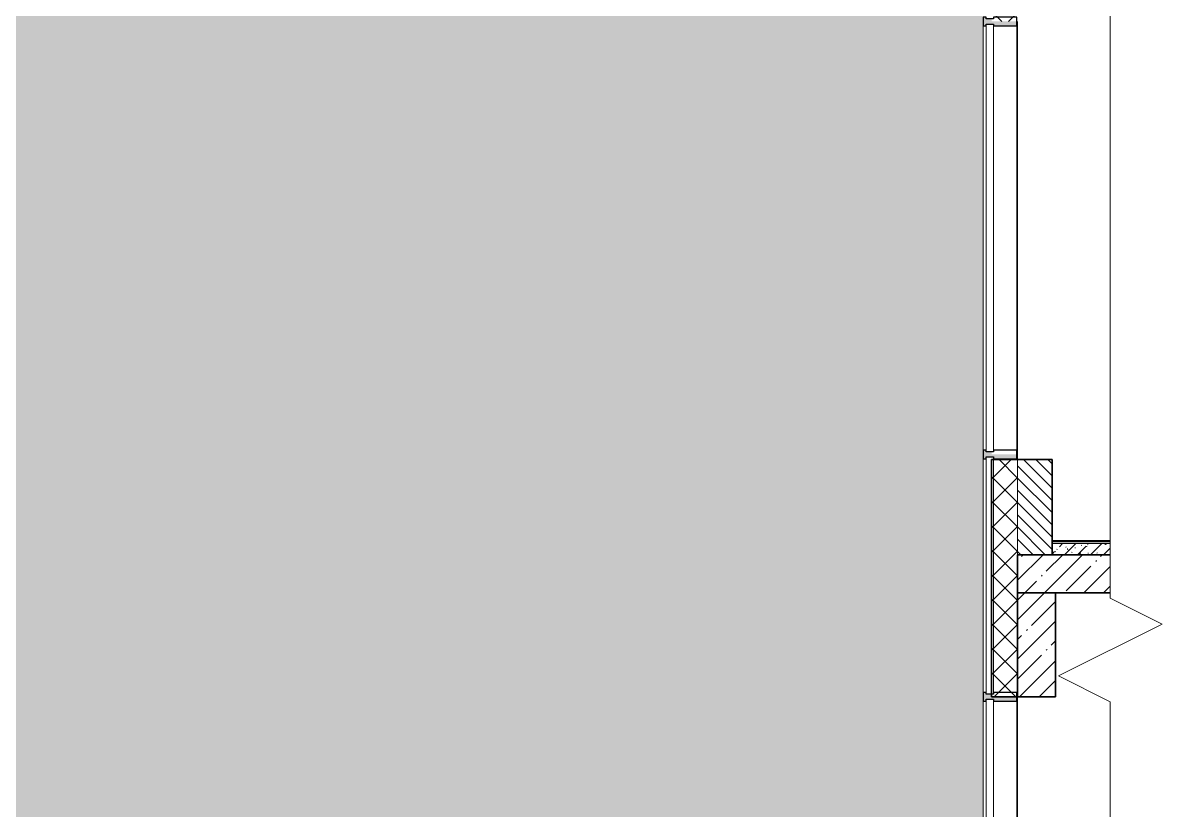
# Model space of a CAD drawing. Header units: millimetres. Extents: x -2128 to 116635, y -18248 to 18481.
# Drawn here: x 109439 to 116021, y 6845 to 11392 of the extents above; entities that cross this region are included whole.
import ezdxf

# ---------------------------------------------------------------- set-up
doc = ezdxf.new("R2010")
doc.units = ezdxf.units.MM
for name, color, linetype, lineweight in [('A-DETL-GENF', 7, 'Continuous', 9), ('A-FLOR-1', 7, 'Continuous', 35), ('A-FLOR-MCUT', 7, 'Continuous', 5), ('A-FLOR-PATT-1', 7, 'Continuous', 5), ('A-GLAZ-1', 7, 'Continuous', 5), ('A-GLAZ-CURT-1', 7, 'Continuous', 5), ('A-GLAZ-CWMG', 7, 'Continuous', 9), ('A-GLAZ-CWMG-1', 7, 'Continuous', 25), ('A-WALL', 7, 'Continuous', 5), ('A-WALL-1', 7, 'Continuous', 35), ('A-WALL-PATT', 7, 'Continuous', 5), ('I-WALL', 7, 'Continuous', 5), ('I-WALL-1', 7, 'Continuous', 35)]:
    doc.layers.add(name, color=color, linetype=linetype, lineweight=lineweight)
pattern_1 = [(45, (108537.23, 4946), (-114.0493, 114.0493), []), (45, (108651.28, 4946), (-114.0493, 114.0493), [201.612, -40.322, 6.706, -33.617])]

# ---------------------------------------------------------------- blocks, each defined once
blk = doc.blocks.new('PNS_Панель прямоугольная - Нр_Стекло - 42мм-39561845-АР2_Фасад в А-Г копия 1')
at = {"layer": 'A-GLAZ-1'}
for p, q in [((10261, 7485), (10219, 7485)), ((10219, 7485), (10219, 4840)), ((10261, 4840), (10261, 7485)), ((10219, 4840), (10261, 4840))]:
    blk.add_line(p, q, dxfattribs=at)
blk = doc.blocks.new('Прямоугольный импост - Рядовой 50х195-39561523-АР2_Фасад в А-Г копия 1')
at = {"layer": 'A-GLAZ-CWMG'}
for p, q in [((10202, 8925), (10202, 11375)), ((10397, 8925), (10397, 11375))]:
    blk.add_line(p, q, dxfattribs=at)
blk = doc.blocks.new('Прямоугольный импост - Рядовой 50х195-39561515-АР2_Фасад в А-Г копия 1')
at = {"layer": 'A-GLAZ-CWMG'}
blk.add_hatch(color=256, dxfattribs=at).paths.add_polyline_path([(10397, 11375), (10397, 11400), (10250, 11400), (10250, 11415), (10219, 11415), (10219, 11425), (10202, 11425), (10202, 11375), (10219, 11375), (10219, 11385), (10261, 11385), (10261, 11375), (10393.8, 11375)], flags=0)
at = {"layer": 'A-GLAZ-CWMG-1'}
for p, q in [((10219, 11425), (10202, 11425)), ((10202, 11425), (10202, 11375)), ((10219, 11415), (10219, 11425)), ((10261, 11415), (10219, 11415)), ((10397, 11425), (10261, 11425)), ((10261, 11425), (10261, 11415)), ((10397, 11375), (10397, 11425)), ((10202, 11375), (10219, 11375)), ((10219, 11375), (10219, 11385)), ((10219, 11385), (10261, 11385)), ((10261, 11385), (10261, 11375)), ((10261, 11375), (10397, 11375))]:
    blk.add_line(p, q, dxfattribs=at)
blk = doc.blocks.new('PNS_Панель прямоугольная - Нр_Стекло - 42мм-39561829-АР2_Фасад в А-Г копия 1')
at = {"layer": 'A-GLAZ-1'}
for p, q in [((10261, 11385), (10219, 11385)), ((10219, 11385), (10219, 8915)), ((10261, 8915), (10261, 11385)), ((10219, 8915), (10261, 8915))]:
    blk.add_line(p, q, dxfattribs=at)
blk = doc.blocks.new('Прямоугольный импост - Рядовой 50х195-39561525-АР2_Фасад в А-Г копия 1')
at = {"layer": 'A-GLAZ-CWMG'}
for p, q in [((10202, 7525), (10202, 8875)), ((10397, 8870), (10397, 8875))]:
    blk.add_line(p, q, dxfattribs=at)
blk = doc.blocks.new('PNS_Панель прямоугольная - Нр_Стемалит - 42 мм-39561745-АР2_Фасад в А-Г копия 1')
at = {"layer": 'A-GLAZ-1'}
for p, q in [((10261, 8885), (10219, 8885)), ((10219, 8885), (10219, 7515)), ((10261, 7515), (10261, 8885)), ((10219, 7515), (10261, 7515))]:
    blk.add_line(p, q, dxfattribs=at)
blk = doc.blocks.new('Прямоугольный импост - Рядовой 50х195-39561527-АР2_Фасад в А-Г копия 1')
at = {"layer": 'A-GLAZ-CWMG'}
for p, q in [((10202, 4850), (10202, 7475)), ((10397, 4850), (10397, 7475)), ((10230, 4800), (10219, 4800))]:
    blk.add_line(p, q, dxfattribs=at)
blk = doc.blocks.new('DET_L_Линия разрыва - М100-35794277-АР2_Фасад в А-Г копия 1')
at = {"layer": 'A-DETL-GENF'}
for p, q in [((10936.1, 17334.2), (10936.1, 8070)), ((10936.1, 8070), (11236.1, 7920)), ((11236.1, 7920), (10636.1, 7620)), ((10636.1, 7620), (10936.1, 7470)), ((10936.1, 7470), (10936.1, 0))]:
    blk.add_line(p, q, dxfattribs=at)

msp = doc.modelspace()

# ---------------------------------------------------------------- hatches: boundary and pattern name
at = {"layer": 'A-FLOR-PATT-1'}
h = msp.add_hatch(dxfattribs=at)
h.set_pattern_fill('FP_90', color=256, style=0, pattern_type=2)
h.set_pattern_definition([(45, (108537.23, 4946), (-75.4342, 75.4342), [106.68, -17.78, 3.556, -17.78]), (45, (108537.23, 5021.39), (-75.4342, 75.4342), []), (50, (108537.23, 4946), (127.5292, -11.1576), [13.335, -146.685]), (355, (108537.23, 4946), (-24.6697, 133.74), [10.668, -117.348]), (100.451, (108547.85, 4945.07), (102.8597, 122.5818), [11.333, -124.663]), (46.184, (108537.23, 4981.56), (189.7552, -29.4304), [20.003, -220.028]), (96.636, (108553.04, 4979.1), (166.182, 173.1996), [17, -186.995]), (351.184, (108537.23, 4981.56), (166.184, 173.1976), [16.002, -176.022]), (21, (108555.01, 4972.67), (106.1303, -71.586), [13.335, -146.685]), (326, (108555.01, 4972.67), (43.2619, 128.9318), [10.668, -117.348]), (71.451, (108563.85, 4966.7), (149.392, 57.345), [11.333, -124.663]), (37.5, (108537.227, 4946), (2.16223, 59.18836), [3.353, -112.573, 3.353, -115.773, -117.792]), (37.5, (108537.227, 4946), (2.16223, 59.18836), [-235.052, 3.353, -114.44]), (7.5, (108537.23, 4946), (46.77386, 70.12615), [3.353, -64.567, 3.353, -109.906, -44.895]), (7.5, (108537.23, 4946), (46.77386, 70.12615), [-181.178, 3.353, -41.542]), (327.5, (108497.58, 4946), (94.91367, -4.0101), [3.353, -41.097, 3.353, -135.331, -184.023]), (327.5, (108497.58, 4946), (94.91367, -4.0101), [-183.134, 3.353, -180.67]), (317.5, (108479.8, 4946), (103.6906, 17.7988), [3.353, -54.432, 3.353, -88.748, -130.683]), (317.5, (108479.8, 4946), (103.6906, 17.7988), [-149.885, 3.353, -127.33])])
h.paths.add_polyline_path([(115385.2, 8320), (115721.3, 8320), (115721.3, 8385), (115385.2, 8385)], flags=0)
h = msp.add_hatch(dxfattribs=at)
h.set_pattern_fill('FP_88', color=256, style=0, pattern_type=2)
h.set_pattern_definition(pattern_1)
h.paths.add_polyline_path([(115405.2, 8100), (115721.3, 8100), (115721.3, 8320), (115185.2, 8320), (115185.2, 8100)], flags=0)
at = {"layer": 'A-WALL-PATT'}
h = msp.add_hatch(dxfattribs=at)
h.set_pattern_fill('FP_87', color=256, style=0, pattern_type=2)
h.set_pattern_definition([(45, (108537.23, 4946), (-70.7107, 70.7107), []), (135, (108537.23, 4946), (-70.7107, -70.7107), [])])
h.paths.add_polyline_path([(115185.2, 4280), (115185.2, 4800), (115035.2, 4800), (115035.2, 4320), (115063.3, 4312.5)], flags=0)
h.paths.add_polyline_path([(115185.2, 7500), (115185.2, 8870), (115035.2, 8870), (115035.2, 7500), (115182.2, 7500)], flags=0)
h.paths.add_polyline_path([(115046.2, 11400), (115185.2, 11400), (115185.2, 13870), (115035.2, 13870), (115035.2, 11400)], flags=0)
h = msp.add_hatch(dxfattribs=at)
h.set_pattern_fill('FP_83', color=256, style=0, pattern_type=2)
h.set_pattern_definition([(180, (108335.17, 8471), (-2e-14, -154), [125, -137]), (90, (108335.17, 8406), (-262, 2e-14), [65, -89]), (180, (108335.17, 8406), (-2e-14, -154), [125, -137]), (90, (108347.17, 8406), (-262, 2e-14), [65, -89]), (180, (108472.17, 8406), (-2e-14, -154), [125, -137]), (180, (108472.17, 8471), (-2e-14, -154), [125, -137]), (90, (108216.17, 8483), (-262, 2e-14), [65, -89]), (90, (108466.17, 8483), (-262, 2e-14), [65, -89]), (0, (108216.17, 8483), (0, -154), [250, -12]), (0, (108216.17, 8548), (0, -154), [250, -12])])
h.paths.add_polyline_path([(110689.2, 8400), (114987.2, 8400), (114987.2, 13730), (115035.2, 13730), (115035.2, 13776), (108085.2, 13776), (108085.2, 8400)], flags=0)
h = msp.add_hatch(dxfattribs=at)
h.set_pattern_fill('FP_86', color=256, style=0, pattern_type=2)
h.set_pattern_definition([(135, (108537.227, 4946), (-35.35534, -35.35534), [])])
h.paths.add_polyline_path([(115385.2, 8320), (115385.2, 8870), (115185.2, 8870), (115185.2, 8320), (115240.2, 8320)], flags=0)
h = msp.add_hatch(dxfattribs=at)
h.set_pattern_fill('FP_85', color=256, style=0, pattern_type=2)
h.set_pattern_definition([(180, (115235.17, 4271), (-2e-14, -154), [125, -137]), (90, (115235.17, 4206), (-262, 2e-14), [65, -89]), (180, (115235.17, 4206), (-2e-14, -154), [125, -137]), (90, (115247.17, 4206), (-262, 2e-14), [65, -89]), (180, (115372.17, 4206), (-2e-14, -154), [125, -137]), (180, (115372.17, 4271), (-2e-14, -154), [125, -137]), (90, (115116.17, 4283), (-262, 2e-14), [65, -89]), (90, (115366.17, 4283), (-262, 2e-14), [65, -89]), (0, (115116.17, 4283), (0, -154), [250, -12]), (0, (115116.17, 4348), (0, -154), [250, -12])])
h.paths.add_polyline_path([(108085.2, 4200), (110590.2, 4200), (110590.2, 4904.9), (110577.1, 4897), (110570.9, 4896.8), (110567.2, 4903), (110567.2, 5050), (111275.7, 5018.9), (111312.7, 4953.8), (111312.7, 4947.3), (111306.2, 4943.5), (111299.1, 4948.3), (111296.2, 4954.8), (111297.7, 4954.8), (111303.1, 4947.3), (111306.2, 4945.5), (111310.9, 4948.3), (111310.4, 4954.8), (111274.5, 5016.9), (110569.2, 5047.9), (110569.2, 4903), (110571.9, 4898.5), (110578.2, 4899.4), (110590.2, 4907.2), (110590.2, 5000), (111205.2, 5000), (111205.2, 4984), (111255.8, 4984), (111255.8, 4952), (111253.8, 4952), (111253.8, 4982), (111205.2, 4982), (111205.2, 4799.2), (111349.4, 4799.2), (111427.5, 4932.2), (111443.7, 4922.8), (111631.4, 5247.6), (111648.7, 5237.6), (111395.6, 4799.2), (114987.2, 4800), (114987.2, 8400), (108085.2, 8400), (108085.2, 4900)], flags=0)
h.paths.add_polyline_path([(111422.6, 4892.3), (111439.6, 4921.7), (111427.5, 4928.7), (111410.5, 4899.3), (111412.4, 4898.2)], flags=0)
h.paths.add_polyline_path([(111657.6, 5232.6), (111623, 5252.6), (111633, 5269.9), (111667.6, 5249.9), (111660, 5236.7)], flags=0)
h.paths.add_polyline_path([(111656.5, 5236.7), (111663.5, 5248.8), (111634.1, 5265.8), (111627.1, 5253.7), (111648.7, 5241.2)], flags=0)
h = msp.add_hatch(dxfattribs=at)
h.set_pattern_fill('FP_88', color=256, style=0, pattern_type=2)
h.set_pattern_definition(pattern_1)
h.paths.add_polyline_path([(115405.2, 7500), (115405.2, 8100), (115185.2, 8100), (115185.2, 7500)], flags=0)

# ---------------------------------------------------------------- linework, layer by layer
at = {"layer": 'A-FLOR-1'}
for p, q in [((115721.3, 8400), (115385.2, 8400)), ((115385.2, 8400), (115385.2, 8320)), ((115721.3, 8320), (115185.2, 8320)), ((115405.2, 8100), (115721.3, 8100))]:
    msp.add_line(p, q, dxfattribs=at)
at = {"layer": 'A-FLOR-MCUT'}
for p, q in [((115721.3, 8395), (115385.2, 8395)), ((115721.3, 8385), (115385.2, 8385))]:
    msp.add_line(p, q, dxfattribs=at)
at = {"layer": 'A-WALL'}
for p, q in [((115185.2, 8870), (115185.2, 8320)), ((115185.2, 7500), (115185.2, 8100)), ((115185.2, 8100), (115185.2, 7500))]:
    msp.add_line(p, q, dxfattribs=at)
at = {"layer": 'A-WALL-1'}
for p, q in [((115385.2, 8870), (115185.2, 8870)), ((115385.2, 8400), (115385.2, 8870))]:
    msp.add_line(p, q, dxfattribs=at)
at = {"layer": 'I-WALL'}
for p, q in [((115185.2, 11400), (115185.2, 8870)), ((115185.2, 7500), (115185.2, 4800))]:
    msp.add_line(p, q, dxfattribs=at)
at = {"layer": 'I-WALL-1'}
for p, q in [((115185.2, 8870), (115035.2, 8870)), ((115035.2, 8870), (115035.2, 7500)), ((115185.2, 8100), (115185.2, 8320)), ((115405.2, 8100), (115185.2, 8100)), ((115185.2, 8100), (115185.2, 7500)), ((115405.2, 7500), (115405.2, 8100)), ((115405.2, 7500), (115405.2, 8100)), ((115035.2, 7500), (115405.2, 7500))]:
    msp.add_line(p, q, dxfattribs=at)

# ---------------------------------------------------------------- block references
at = {"layer": 'A-DETL-GENF'}
msp.add_blockref('DET_L_Линия разрыва - М100-35794277-АР2_Фасад в А-Г копия 1', (104785.2, 0), dxfattribs=at)
at = {"layer": 'A-GLAZ-CURT-1'}
for name in ['PNS_Панель прямоугольная - Нр_Стекло - 42мм-39561829-АР2_Фасад в А-Г копия 1', 'PNS_Панель прямоугольная - Нр_Стемалит - 42 мм-39561745-АР2_Фасад в А-Г копия 1', 'PNS_Панель прямоугольная - Нр_Стекло - 42мм-39561845-АР2_Фасад в А-Г копия 1']:
    msp.add_blockref(name, (104785.2, 0), dxfattribs=at)
at = {"layer": 'A-GLAZ-CWMG'}
for name, p in [('Прямоугольный импост - Рядовой 50х195-39561515-АР2_Фасад в А-Г копия 1', (104785.2, 0)), ('Прямоугольный импост - Рядовой 50х195-39561523-АР2_Фасад в А-Г копия 1', (104785.2, 0)), ('Прямоугольный импост - Рядовой 50х195-39561515-АР2_Фасад в А-Г копия 1', (104785.2, -2500)), ('Прямоугольный импост - Рядовой 50х195-39561525-АР2_Фасад в А-Г копия 1', (104785.2, 0)), ('Прямоугольный импост - Рядовой 50х195-39561515-АР2_Фасад в А-Г копия 1', (104785.2, -3900)), ('Прямоугольный импост - Рядовой 50х195-39561527-АР2_Фасад в А-Г копия 1', (104785.2, 0))]:
    msp.add_blockref(name, p, dxfattribs=at)

doc.saveas('drawing.dxf')
